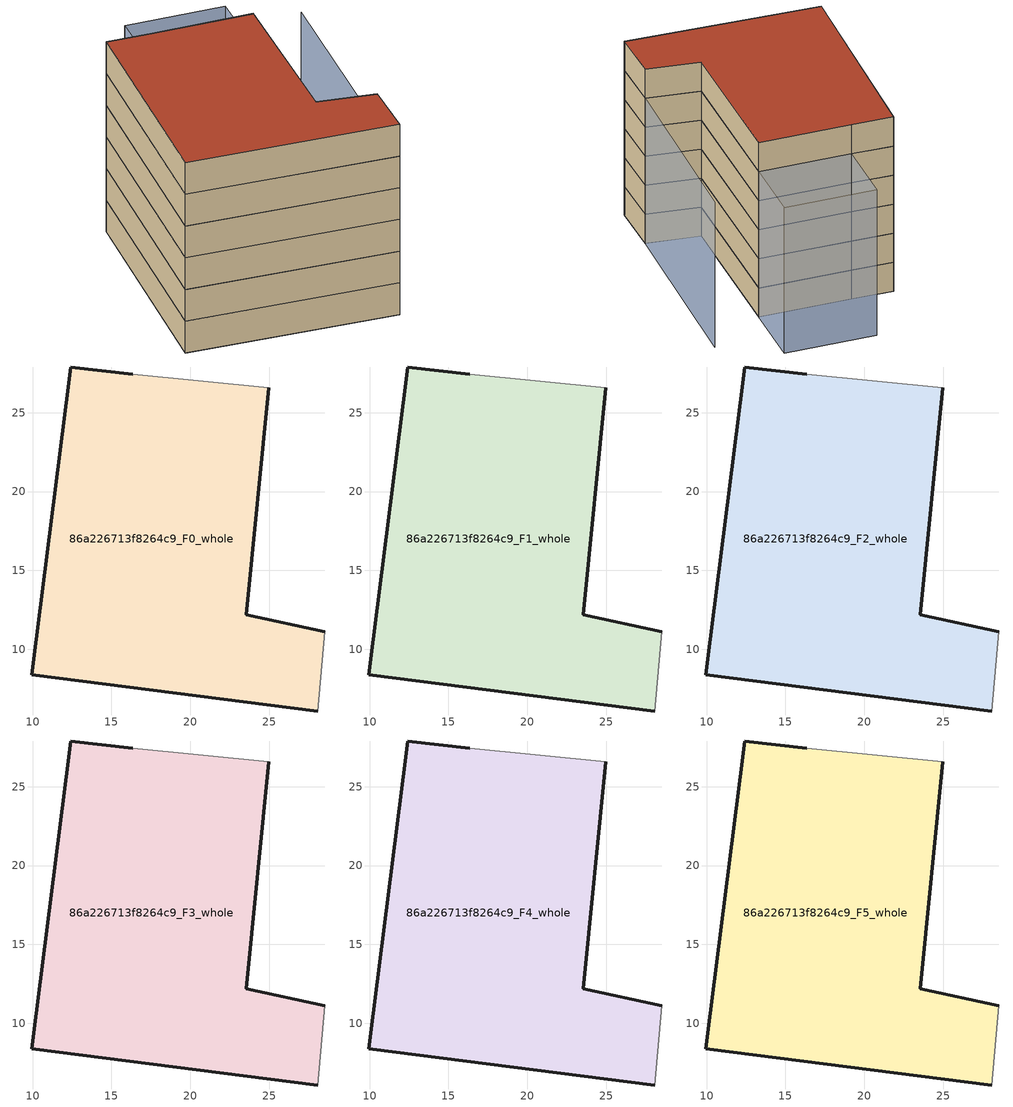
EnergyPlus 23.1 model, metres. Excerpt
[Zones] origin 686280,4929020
86a226713f8264c9_F0_whole
 floor ground (EU_floor_Construction): 28.09,6.08 28.53,11.1 23.55,12.2 24.97,26.58 16.34,27.45 12.43,27.9 9.95,8.38 z0
 wall outside (EU_wall_Construction): 24.97,26.58 23.55,12.2 28.53,11.1 / 28.09,6.08 9.95,8.38 12.43,27.9 16.34,27.45 z0:3
 wall adiabatic (EU_wall_Construction): 16.34,27.45 24.97,26.58 / 28.53,11.1 28.09,6.08 z0:3
86a226713f8264c9_F1_whole
 floor to 86a226713f8264c9_F0_whole (EU_floor_Construction): 28.09,6.08 28.53,11.1 23.55,12.2 24.97,26.58 16.34,27.45 12.43,27.9 9.95,8.38 z3
 wall outside (EU_wall_Construction): 24.97,26.58 23.55,12.2 28.53,11.1 / 28.09,6.08 9.95,8.38 12.43,27.9 16.34,27.45 z3:6
 wall adiabatic (EU_wall_Construction): 16.34,27.45 24.97,26.58 / 28.53,11.1 28.09,6.08 z3:6
86a226713f8264c9_F2_whole
 floor to 86a226713f8264c9_F1_whole (EU_floor_Construction): 28.09,6.08 28.53,11.1 23.55,12.2 24.97,26.58 16.34,27.45 12.43,27.9 9.95,8.38 z6
 wall outside (EU_wall_Construction): 24.97,26.58 23.55,12.2 28.53,11.1 / 28.09,6.08 9.95,8.38 12.43,27.9 16.34,27.45 z6:9
 wall adiabatic (EU_wall_Construction): 16.34,27.45 24.97,26.58 / 28.53,11.1 28.09,6.08 z6:9
86a226713f8264c9_F3_whole
 floor to 86a226713f8264c9_F2_whole (EU_floor_Construction): 28.09,6.08 28.53,11.1 23.55,12.2 24.97,26.58 16.34,27.45 12.43,27.9 9.95,8.38 z9
 wall outside (EU_wall_Construction): 24.97,26.58 23.55,12.2 28.53,11.1 / 28.09,6.08 9.95,8.38 12.43,27.9 16.34,27.45 z9:12
 wall adiabatic (EU_wall_Construction): 16.34,27.45 24.97,26.58 / 28.53,11.1 28.09,6.08 z9:12
86a226713f8264c9_F4_whole
 floor to 86a226713f8264c9_F3_whole (EU_floor_Construction): 28.09,6.08 28.53,11.1 23.55,12.2 24.97,26.58 16.34,27.45 12.43,27.9 9.95,8.38 z12
 wall outside (EU_wall_Construction): 24.97,26.58 23.55,12.2 28.53,11.1 / 28.09,6.08 9.95,8.38 12.43,27.9 16.34,27.45 z12:15
 wall adiabatic (EU_wall_Construction): 16.34,27.45 24.97,26.58 / 28.53,11.1 28.09,6.08 z12:15
86a226713f8264c9_F5_whole
 floor to 86a226713f8264c9_F4_whole (EU_floor_Construction): 28.09,6.08 28.53,11.1 23.55,12.2 24.97,26.58 16.34,27.45 12.43,27.9 9.95,8.38 z15
 wall outside (EU_wall_Construction): 24.97,26.58 23.55,12.2 28.53,11.1 / 28.09,6.08 9.95,8.38 12.43,27.9 16.34,27.45 z15:18
 wall adiabatic (EU_wall_Construction): 16.34,27.45 24.97,26.58 / 28.53,11.1 28.09,6.08 z15:18
 roof outside (EU_roof_Construction): 24.97,26.58 23.55,12.2 28.53,11.1 28.09,6.08 9.95,8.38 12.43,27.9 16.34,27.45 z18
shading: 27.94,6.1 30.68,29.43 / 24.97,26.58 16.34,27.45 / 16.34,27.45 16.98,33.84 / 16.98,33.84 25.61,32.97 / 25.61,32.97 24.97,26.58 z0:15
[Building]
EU S2 Campaign: North Axis=0; Terrain=City; Solar Distribution=FullExterior
[Site:Location]
Bologna: Latitude=44.5; Longitude=11.25; Time Zone=1; Elevation=37
[SizingPeriod:WeatherFileDays]
AnnualSizingPeriod: Begin Month=1; Begin Day of Month=1; End Month=12; End Day of Month=31; Day of Week for Start Day=Monday; Use Weather File Daylight Saving Period=No; Use Weather File Rain and Snow Indicators=No
[MATERIAL]
EU_InternalMass_Material: Roughness=MediumRough; Thickness=0.1; Conductivity=1; Density=1800; Specific Heat=900; Thermal Absorptance=0.9; Solar Absorptance=0.7; Visible Absorptance=0.7
[MATERIAL:NOMASS] Roughness=MediumRough; Thermal Absorptance=0.9; Solar Absorptance=0.7; Visible Absorptance=0.7
Name | Thermal Resistance
EU_wall_NoMass | 0.905828
EU_roof_NoMass | 0.37593
EU_floor_NoMass | 0.67114
[CONSTRUCTION]
EU_wall_Construction: EU_wall_NoMass
EU_roof_Construction: EU_roof_NoMass
EU_floor_Construction: EU_floor_NoMass
EU_InternalMass_Construction: EU_InternalMass_Material
[ZONE] Type=1; Multiplier=1; Ceiling Height=autocalculate; Floor Area=autocalculate; Part of Total Floor Area=Yes
Name | Volume
86a226713f8264c9_F0_whole | 845.546
86a226713f8264c9_F1_whole; 86a226713f8264c9_F2_whole; 86a226713f8264c9_F3_whole; 86a226713f8264c9_F4_whole; 86a226713f8264c9_F5_whole | 845.544
[INTERNALMASS] Construction=EU_InternalMass_Construction; Surface Area=281.848
Name | Zone or ZoneList
86a226713f8264c9_F0_whole_EU_InternalMass | 86a226713f8264c9_F0_whole
86a226713f8264c9_F1_whole_EU_InternalMass | 86a226713f8264c9_F1_whole
86a226713f8264c9_F2_whole_EU_InternalMass | 86a226713f8264c9_F2_whole
86a226713f8264c9_F3_whole_EU_InternalMass | 86a226713f8264c9_F3_whole
86a226713f8264c9_F4_whole_EU_InternalMass | 86a226713f8264c9_F4_whole
86a226713f8264c9_F5_whole_EU_InternalMass | 86a226713f8264c9_F5_whole
[OTHEREQUIPMENT] Fuel Type=Electricity; Design Level Calculation Method=Watts/Area; Power per Zone Floor Area=1; Fraction Latent=0; Fraction Radiant=0; Fraction Lost=0; Carbon Dioxide Generation Rate=0; EndUse Subcategory=EU_Step8_InternalGains
Name | Zone or ZoneList or Space or SpaceList | Schedule
EU_Step8_InternalGain_86a226713f8264c9_F0_whole_f000 | 86a226713f8264c9_F0_whole | EU_Step8_GainSchedule_86a226713f8264c9_F0_whole_f000
EU_Step8_InternalGain_86a226713f8264c9_F1_whole_f000 | 86a226713f8264c9_F1_whole | EU_Step8_GainSchedule_86a226713f8264c9_F1_whole_f000
EU_Step8_InternalGain_86a226713f8264c9_F2_whole_f000 | 86a226713f8264c9_F2_whole | EU_Step8_GainSchedule_86a226713f8264c9_F2_whole_f000
EU_Step8_InternalGain_86a226713f8264c9_F3_whole_f000 | 86a226713f8264c9_F3_whole | EU_Step8_GainSchedule_86a226713f8264c9_F3_whole_f000
EU_Step8_InternalGain_86a226713f8264c9_F4_whole_f000 | 86a226713f8264c9_F4_whole | EU_Step8_GainSchedule_86a226713f8264c9_F4_whole_f000
EU_Step8_InternalGain_86a226713f8264c9_F5_whole_f000 | 86a226713f8264c9_F5_whole | EU_Step8_GainSchedule_86a226713f8264c9_F5_whole_f000
[ZONEVENTILATION:DESIGNFLOWRATE] Schedule=EU_AlwaysOn; Design Flow Rate Calculation Method=AirChanges/Hour; Air Changes per Hour=0.73129; Ventilation Type=Natural; Fan Pressure Rise=0; Fan Total Efficiency=1; Constant Term Coefficient=1; Temperature Term Coefficient=0; Velocity Term Coefficient=0; Velocity Squared Term Coefficient=0; Minimum Indoor Temperature=-100; Maximum Indoor Temperature=100; Delta Temperature=-100; Minimum Outdoor Temperature=-100; Maximum Outdoor Temperature=100; Maximum Wind Speed=40
Name | Zone or ZoneList or Space or SpaceList
EU_ConstantAir_86a226713f8264c9_F0_whole | 86a226713f8264c9_F0_whole
EU_ConstantAir_86a226713f8264c9_F1_whole | 86a226713f8264c9_F1_whole
EU_ConstantAir_86a226713f8264c9_F2_whole | 86a226713f8264c9_F2_whole
EU_ConstantAir_86a226713f8264c9_F3_whole | 86a226713f8264c9_F3_whole
EU_ConstantAir_86a226713f8264c9_F4_whole | 86a226713f8264c9_F4_whole
EU_ConstantAir_86a226713f8264c9_F5_whole | 86a226713f8264c9_F5_whole
[HVACTEMPLATE:THERMOSTAT] Constant Heating Setpoint=20; Constant Cooling Setpoint=50
EU_HeatOnly_86a226713f8264c9_F0_whole; EU_HeatOnly_86a226713f8264c9_F1_whole; EU_HeatOnly_86a226713f8264c9_F2_whole; EU_HeatOnly_86a226713f8264c9_F3_whole; EU_HeatOnly_86a226713f8264c9_F4_whole; EU_HeatOnly_86a226713f8264c9_F5_whole
[HVACTEMPLATE:ZONE:IDEALLOADSAIRSYSTEM] System Availability Schedule=EU_AlwaysOn; Maximum Heating Supply Air Temperature=50; Minimum Cooling Supply Air Temperature=13; Maximum Heating Supply Air Humidity Ratio=0.0156; Minimum Cooling Supply Air Humidity Ratio=0.0077; Heating Limit=NoLimit; Cooling Limit=NoLimit; Heating Availability Schedule=EU_AlwaysOn; Cooling Availability Schedule=EU_CoolingOff; Dehumidification Control Type=ConstantSensibleHeatRatio; Cooling Sensible Heat Ratio=0.7; Dehumidification Setpoint=60; Humidification Control Type=None; Humidification Setpoint=30; Outdoor Air Method=None; Outdoor Air Flow Rate per Person=0.00944; Outdoor Air Flow Rate per Zone Floor Area=0; Outdoor Air Flow Rate per Zone=0; Demand Controlled Ventilation Type=None; Outdoor Air Economizer Type=NoEconomizer; Heat Recovery Type=None; Sensible Heat Recovery Effectiveness=0.7; Latent Heat Recovery Effectiveness=0.65
Name | Template Thermostat
86a226713f8264c9_F0_whole | EU_HeatOnly_86a226713f8264c9_F0_whole
86a226713f8264c9_F1_whole | EU_HeatOnly_86a226713f8264c9_F1_whole
86a226713f8264c9_F2_whole | EU_HeatOnly_86a226713f8264c9_F2_whole
86a226713f8264c9_F3_whole | EU_HeatOnly_86a226713f8264c9_F3_whole
86a226713f8264c9_F4_whole | EU_HeatOnly_86a226713f8264c9_F4_whole
86a226713f8264c9_F5_whole | EU_HeatOnly_86a226713f8264c9_F5_whole
[SIZING:ZONE] Zone Cooling Design Supply Air Temperature Input Method=SupplyAirTemperature; Zone Cooling Design Supply Air Temperature=13; Zone Heating Design Supply Air Temperature Input Method=SupplyAirTemperature; Zone Heating Design Supply Air Temperature=50; Zone Cooling Design Supply Air Humidity Ratio=0.008; Zone Heating Design Supply Air Humidity Ratio=0.008; Cooling Design Air Flow Method=DesignDay; Cooling Design Air Flow Rate=0; Cooling Minimum Air Flow per Zone Floor Area=0.000762; Cooling Minimum Air Flow=0; Cooling Minimum Air Flow Fraction=0.2; Heating Design Air Flow Method=DesignDay; Heating Design Air Flow Rate=0; Heating Maximum Air Flow per Zone Floor Area=0.002032; Heating Maximum Air Flow=0.141576; Heating Maximum Air Flow Fraction=0.3; Account for Dedicated Outdoor Air System=No; Dedicated Outdoor Air System Control Strategy=NeutralSupplyAir; Dedicated Outdoor Air Low Setpoint Temperature for Design=autosize; Dedicated Outdoor Air High Setpoint Temperature for Design=autosize; Zone Load Sizing Method=Sensible Load Only No Latent Load; Zone Latent Cooling Design Supply Air Humidity Ratio Input Method=HumidityRatioDifference; Zone Cooling Design Supply Air Humidity Ratio Difference=0.005; Zone Latent Heating Design Supply Air Humidity Ratio Input Method=HumidityRatioDifference; Zone Humidification Design Supply Air Humidity Ratio Difference=0.005
86a226713f8264c9_F0_whole; 86a226713f8264c9_F1_whole; 86a226713f8264c9_F2_whole; 86a226713f8264c9_F3_whole; 86a226713f8264c9_F4_whole; 86a226713f8264c9_F5_whole
[SCHEDULE:CONSTANT]
Name | Hourly Value
EU_AlwaysOn | 1
EU_CoolingOff | 0
[SCHEDULE:FILE] Column Number=1; Rows to Skip at Top=0; Number of Hours of Data=8760; Column Separator=Comma; Interpolate to Timestep=No; Minutes per Item=60; Adjust Schedule for Daylight Savings=Yes
Name | File
EU_Step8_GainSchedule_86a226713f8264c9_F0_whole_f000 | ../../schedules/86a226713f8264c9/86a226713f8264c9_F0_whole_f000_gain.csv
EU_Step8_GainSchedule_86a226713f8264c9_F1_whole_f000 | ../../schedules/86a226713f8264c9/86a226713f8264c9_F1_whole_f000_gain.csv
EU_Step8_GainSchedule_86a226713f8264c9_F2_whole_f000 | ../../schedules/86a226713f8264c9/86a226713f8264c9_F2_whole_f000_gain.csv
EU_Step8_GainSchedule_86a226713f8264c9_F3_whole_f000 | ../../schedules/86a226713f8264c9/86a226713f8264c9_F3_whole_f000_gain.csv
EU_Step8_GainSchedule_86a226713f8264c9_F4_whole_f000 | ../../schedules/86a226713f8264c9/86a226713f8264c9_F4_whole_f000_gain.csv
EU_Step8_GainSchedule_86a226713f8264c9_F5_whole_f000 | ../../schedules/86a226713f8264c9/86a226713f8264c9_F5_whole_f000_gain.csv
